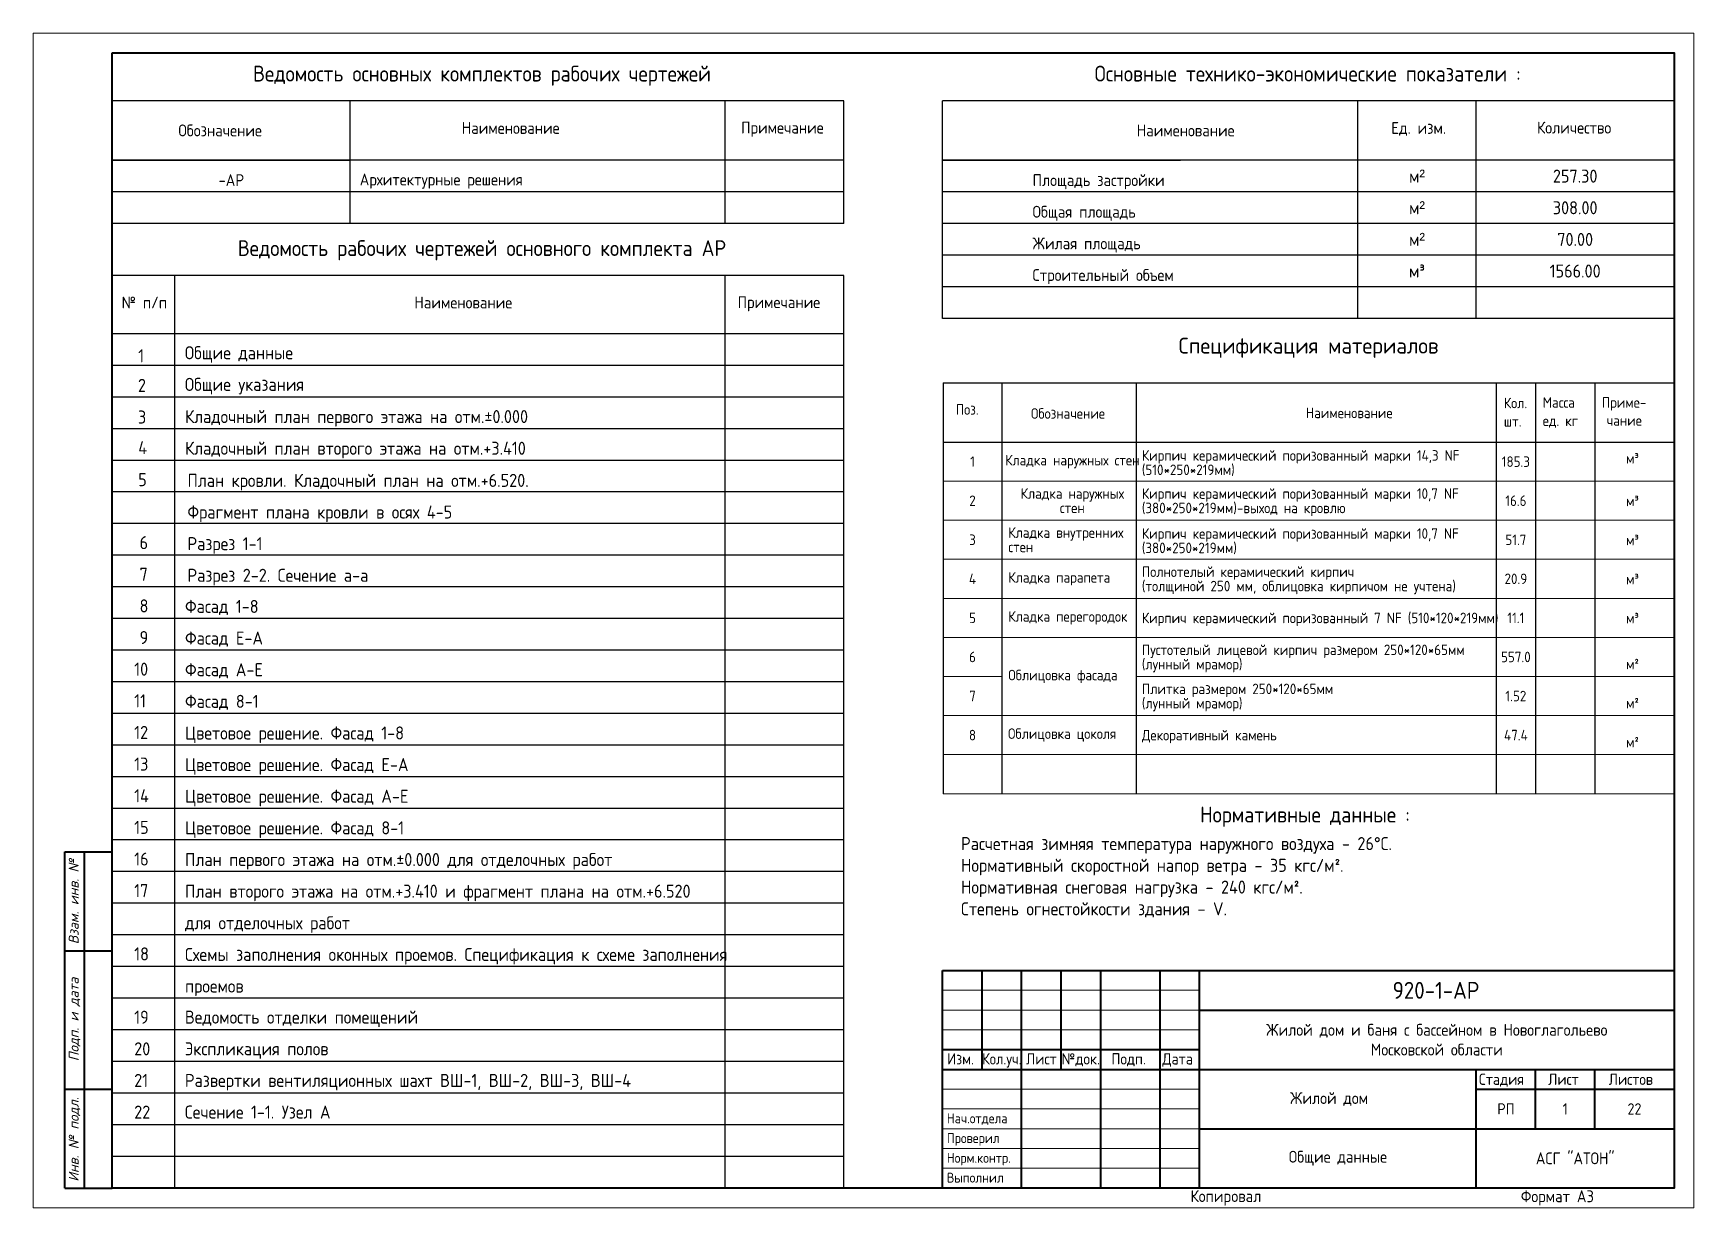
# Model space of a CAD drawing. Header units: millimetres. Extents: x 854812 to 1164625, y 589925 to 823301.
# Drawn here: x 1072554 to 1114554, y 682326 to 712026 of the extents above; entities that cross this region are included whole.
import ezdxf
from ezdxf.enums import TextEntityAlignment as Align

# ---------------------------------------------------------------- set-up
doc = ezdxf.new("R2010")
doc.units = ezdxf.units.MM
for name, color, linetype, lineweight in [('Text', 7, 'Continuous', 15), ('Рамка', 7, 'Continuous', 0), ('текст', 7, 'Continuous', 13)]:
    doc.layers.add(name, color=color, linetype=linetype, lineweight=lineweight)
doc.styles.add('arial', font='isocpeur.ttf')
doc.styles.add('GOST 2.304', font='isocpeur.ttf', dxfattribs={"width": 0.9})
doc.styles.get("Standard").update_dxf_attribs({"font": 'arial.ttf'})
doc.styles.add('Ок1', font='isocpeur.ttf', dxfattribs={"oblique": 15})
doc.styles.add('Оксана', font='arial.ttf')

# ---------------------------------------------------------------- blocks, each defined once
blk = doc.blocks.new('*U8')
at = {"color": 7, "linetype": 'Continuous', "lineweight": 40}
for p, q in [((-412, 90), (-400, 90)), ((-412, 5), (-412, 90)), ((-407, 5), (-407, 90)), ((-412, 65), (-400, 65)), ((-190, 60), (-5, 60)), ((-190, 5), (-190, 60)), ((-180, 35), (-180, 60)), ((-170, 5), (-170, 60)), ((-160, 35), (-160, 60)), ((-150, 5), (-150, 60)), ((-135, 5), (-135, 60)), ((-125, 5), (-125, 60)), ((-125, 50), (-5, 50)), ((-190, 40), (-125, 40)), ((-190, 35), (-125, 35)), ((-125, 35), (-5, 35)), ((-55, 5), (-55, 35)), ((-40, 20), (-40, 35)), ((-25, 20), (-25, 35)), ((-412, 30), (-400, 30)), ((-55, 30), (-5, 30)), ((-125, 20), (-5, 20)), ((-412, 5), (-400, 5))]:
    blk.add_line(p, q, dxfattribs=at)
at = {"color": 7, "linetype": 'Continuous', "lineweight": 20}
for p, q in [((-190, 55), (-125, 55)), ((-190, 50), (-125, 50)), ((-190, 45), (-125, 45)), ((-190, 30), (-125, 30)), ((-190, 25), (-125, 25)), ((-190, 20), (-125, 20)), ((-190, 15), (-125, 15)), ((-190, 10), (-125, 10))]:
    blk.add_line(p, q, dxfattribs=at)
at = {"color": 7, "linetype": 'Continuous', "lineweight": 0}
blk.add_lwpolyline([(-420, 297), (0, 297), (0, 0), (-420, 0)], close=True, dxfattribs=at)
at = {"color": 7, "linetype": 'Continuous', "lineweight": 40}
blk.add_lwpolyline([(-400, 292), (-5, 292), (-5, 5), (-400, 5)], close=True, dxfattribs=at)
at = {"color": 7, "style": 'Оксана', "flags": 8}
for tag, height, p in [('НАИМЕНОВАНИЕ_ОБЪЕКТА_СТРОИТЕЛЬСТВА', 2.71, (-64.88, 42.01)), ('НАИМЕНОВАНИЕ_ЧЕРТЕЖА', 2.86, (-88.9, 11.79))]:
    blk.add_attdef(tag, text='', height=height, dxfattribs=at).set_placement(p, align=Align.MIDDLE_CENTER)
at = {"color": 7, "linetype": 'Continuous', "lineweight": 20, "style": 'Оксана', "flags": 8}
blk.add_attdef('ИНВ.№ПОДЛ.', text='', height=2.5, rotation=90, dxfattribs=at).set_placement((-403.5, 17.5), align=Align.MIDDLE_CENTER)
for tag, height, p in [('НАИМЕНОВАНИЕ_СООРУЖЕНИЯ', 3.57, (-91.21, 26.62)), ('ОРГАНИЗАЦИЯ/ЛИЦЕНЗИЯ', 2.29, (-29.74, 11.97))]:
    blk.add_attdef(tag, text='', height=height, dxfattribs=at).set_placement(p, align=Align.MIDDLE_CENTER)
at = {"color": 7, "linetype": 'Continuous', "lineweight": 20, "flags": 8}
for tag, p in [('---------------------------------------------------', (-210, 5)), ('--------------------------------------------------', (-210, -2))]:
    blk.add_attdef(tag, text='', height=0.143, dxfattribs=at).set_placement(p, align=Align.TOP_LEFT)
at = {"layer": 'Text', "color": 7, "linetype": 'Continuous', "lineweight": 20, "style": 'GOST 2.304', "width": 0.9}
for s, p in [('Изм.', (-188.83, 36.23)), ('Лист', (-168.89, 36.23)), ('№док.', (-159.89, 36.23)), ('Подп.', (-147.29, 36.23)), ('Дата', (-134.42, 36.23)), ('Стадия', (-54.33, 31.07)), ('Лист', (-36.84, 31.07)), ('Листов', (-21.51, 31.07))]:
    blk.add_text(s, height=2.857, dxfattribs=at).set_placement(p)
at = {"layer": 'Text', "color": 7, "linetype": 'Continuous', "lineweight": 20, "style": 'GOST 2.304', "width": 0.833333}
blk.add_text('Кол.уч.', height=2.857, dxfattribs=at).set_placement((-180, 36.23), (-170, 36.23), align=Align.FIT)
at = {"layer": 'Text', "color": 7, "linetype": 'Continuous', "lineweight": 20, "style": 'GOST 2.304', "width": 0.9, "flags": 8}
blk.add_attdef('ОБОЗНАЧЕНИЕ_ДОКУМЕНТА', text='', height=4.29, dxfattribs=at).set_placement((-65.21, 54.98), align=Align.MIDDLE_CENTER)
at = {"layer": 'Text', "color": 7, "style": 'GOST 2.304', "width": 0.9, "flags": 8}
for tag, p in [('СТАДИЯ', (-47.5, 25)), ('ЛИСТ', (-32.5, 25)), ('ЛИСТОВ', (-15, 25))]:
    blk.add_attdef(tag, text='', height=2.86, dxfattribs=at).set_placement(p, align=Align.MIDDLE_CENTER)
at = {"layer": 'текст', "color": 7, "linetype": 'Continuous', "style": 'Ок1', "oblique": 15}
for s, p in [('Взам. инв. №', (-408.5, 66.63)), ('Подп. и дата', (-408.5, 37.05)), ('Инв. № подл.', (-408.5, 6.6))]:
    blk.add_text(s, height=2.5, rotation=90.0002, dxfattribs=at).set_placement(p)

msp = doc.modelspace()

# ---------------------------------------------------------------- linework, layer by layer
at = {"ltscale": 7}
msp.add_line((1074541.6, 708812.5), (1080572.7, 708812.5), dxfattribs=at)
at = {"lineweight": 30}
for p, q in [((1095541.6, 708812.5), (1101572.7, 708812.5)), ((1095567.4, 703186.7), (1114053.9, 703186.7)), ((1095567.4, 703186.7), (1095567.4, 692797.4)), ((1097053.9, 703186.7), (1097053.9, 692797.4)), ((1100454.2, 703186.7), (1100454.2, 692797.4)), ((1109553.9, 703186.7), (1109553.9, 692797.4)), ((1110553.9, 703186.7), (1110553.9, 692797.4)), ((1112053.9, 703186.7), (1112053.9, 692797.4)), ((1114053.9, 703186.7), (1114053.9, 692797.4)), ((1095567.4, 701686.7), (1114053.9, 701686.7))]:
    msp.add_line(p, q, dxfattribs=at)
for p, q in [((1093053.9, 708012.5), (1074553.9, 708012.5)), ((1114053.9, 708012.5), (1095553.9, 708012.5)), ((1093053.9, 707212.5), (1074553.9, 707212.5)), ((1114053.9, 707212.5), (1095553.9, 707212.5)), ((1114053.9, 706412.5), (1095553.9, 706412.5)), ((1114053.9, 705612.5), (1095553.9, 705612.5)), ((1114053.9, 704812.5), (1095553.9, 704812.5))]:
    msp.add_line(p, q)
at = {"color": 7}
for p, q in [((1093053.9, 703626.2), (1074553.9, 703626.2)), ((1093053.9, 702826.2), (1074553.9, 702826.2)), ((1093053.9, 702026.2), (1074553.9, 702026.2)), ((1093053.9, 701226.2), (1074553.9, 701226.2)), ((1093053.9, 700426.2), (1074553.9, 700426.2)), ((1093053.9, 699626.2), (1074553.9, 699626.2)), ((1093053.9, 698826.2), (1074553.9, 698826.2)), ((1093053.9, 698026.2), (1074553.9, 698026.2)), ((1093053.9, 697226.2), (1074553.9, 697226.2)), ((1093053.9, 696426.2), (1074553.9, 696426.2)), ((1093053.9, 695626.2), (1074553.9, 695626.2)), ((1093053.9, 694826.2), (1074553.9, 694826.2)), ((1093053.9, 694026.2), (1074553.9, 694026.2)), ((1093053.9, 693226.2), (1074553.9, 693226.2)), ((1093053.9, 692426.2), (1074553.9, 692426.2)), ((1093053.9, 691626.2), (1074553.9, 691626.2)), ((1093053.9, 690826.2), (1074553.9, 690826.2)), ((1093053.9, 690026.2), (1074553.9, 690026.2)), ((1093053.9, 689226.2), (1074553.9, 689226.2)), ((1093053.9, 688426.2), (1074553.9, 688426.2)), ((1093053.9, 687626.2), (1074553.9, 687626.2)), ((1093053.9, 686826.2), (1074553.9, 686826.2)), ((1093053.9, 686026.2), (1074553.9, 686026.2)), ((1093053.9, 685226.2), (1074553.9, 685226.2)), ((1093053.9, 684426.2), (1074553.9, 684426.2)), ((1093053.9, 683626.2), (1074553.9, 683626.2)), ((1093053.9, 682826.2), (1074553.9, 682826.2))]:
    msp.add_line(p, q, dxfattribs=at)
at = {"lineweight": 30}
for points in [[(1093053.9, 710312.5), (1074553.9, 710312.5)], [(1080572.7, 707212.5), (1080572.7, 710312.5)], [(1090053.9, 707212.5), (1090053.9, 710312.5)], [(1093053.9, 707212.5), (1093053.9, 710312.5)], [(1114053.9, 710312.5), (1095553.9, 710312.5)], [(1095553.9, 704812.5), (1095553.9, 710312.5)], [(1106053.9, 704812.5), (1106053.9, 710312.5)], [(1109053.9, 704812.5), (1109053.9, 710312.5)], [(1093053.9, 708812.5), (1074553.9, 708812.5)], [(1114053.9, 708812.5), (1095553.9, 708812.5)], [(1093053.9, 705899.1), (1074553.9, 705899.1)], [(1076137.2, 682826.2), (1076137.2, 705899.1)], [(1090053.9, 682826.2), (1090053.9, 705899.1)], [(1093053.9, 682826.2), (1093053.9, 705899.1)], [(1093053.9, 704426.2), (1074553.9, 704426.2)]]:
    msp.add_lwpolyline(points, dxfattribs=at)
at = {"layer": 'Рамка', "color": 0}
for p, q in [((1095567.4, 700699), (1114053.9, 700699)), ((1095567.4, 699711.3), (1114053.9, 699711.3)), ((1095567.4, 698723.6), (1114053.9, 698723.6)), ((1095567.4, 697735.9), (1114053.9, 697735.9)), ((1095567.4, 696748.2), (1114053.9, 696748.2)), ((1095567.4, 695760.5), (1097053.9, 695760.5)), ((1100454.2, 695760.5), (1114053.9, 695760.5)), ((1095567.4, 694772.8), (1114053.9, 694772.8)), ((1095567.4, 693785.1), (1114053.9, 693785.1)), ((1095567.4, 692797.4), (1114053.9, 692797.4))]:
    msp.add_line(p, q, dxfattribs=at)

# ---------------------------------------------------------------- block references
at = {"ltscale": 130}
ref = msp.add_blockref('*U8', (1114553.9, 682326.2), dxfattribs=dict(at, xscale=100, yscale=100, zscale=100))
ref.add_attrib('ОБОЗНАЧЕНИЕ_ДОКУМЕНТА', '920-1-АР', dxfattribs={"layer": 'Text', "color": 7, "linetype": 'Continuous', "lineweight": 20, "height": 428.57, "style": 'GOST 2.304', "width": 0.9}).set_placement((1108033.2, 687824.5), align=Align.MIDDLE_CENTER)
ref.add_attrib('СТАДИЯ', 'РП', dxfattribs={"layer": 'Text', "color": 7, "height": 285.71, "style": 'GOST 2.304', "width": 0.9}).set_placement((1109803.9, 684826.2), align=Align.MIDDLE_CENTER)
ref.add_attrib('ЛИСТ', '1', dxfattribs={"layer": 'Text', "color": 7, "height": 285.7, "style": 'GOST 2.304', "width": 0.9}).set_placement((1111303.9, 684826.2), align=Align.MIDDLE_CENTER)
ref.add_attrib('ЛИСТОВ', '22', dxfattribs={"layer": 'Text', "color": 7, "height": 285.71, "style": 'GOST 2.304', "width": 0.9}).set_placement((1113053.9, 684826.2), align=Align.MIDDLE_CENTER)

# ---------------------------------------------------------------- texts
at = {"style": 'GOST 2.304', "width": 0.9}
for s, p in [('м³ ', (1112841.5, 701143.1)), ('м³ ', (1112841.5, 700066.4)), ('м³ ', (1112841.5, 699078.7)), ('м³ ', (1112841.5, 698091)), ('м³ ', (1112841.5, 697103.3)), ('м² ', (1112841.5, 695942.3)), ('м² ', (1112841.5, 694954.6)), ('м² ', (1112841.5, 693966.9))]:
    msp.add_text(s, height=266.11, dxfattribs=at).set_placement(p)
at = {"style": 'GOST 2.304'}
for s, insert, char_height, width, attachment_point, line_spacing_factor in [('{\\C7;Кирпич керамический поризованный марки 14,3 NF (510*250*219мм)}', (1100594.3, 701155.3), 266.112, 8959.574, 4, 0.818182), ('1', (1096310.6, 701192.8), 266.1, 1486.514, 5, 0.818182), ('Кладка наружных стен', (1098835.3, 701192.8), 266.112, 3237.837, 5, 0.72), ('185.3', (1110053.9, 701192.8), 266.11, 1000, 5, 0.818182), ('2', (1096310.6, 700205.1), 266.1, 1486.514, 5, 0.818182), ('Кладка наружных\\Pстен', (1098835.3, 700205.1), 266.112, 3237.837, 5, 0.818182), ('{\\C7;Кирпич керамический поризованный марки 10,7 NF (380*250*219мм)-выход на кровлю}', (1100594.3, 700167.6), 266.112, 8959.574, 4, 0.818182), ('16.6', (1110053.9, 700205.1), 266.11, 1000, 5, 0.818182), ('3', (1096310.6, 699217.4), 266.1, 1486.514, 5, 0.818182), ('Кладка внутренних\\Pстен', (1097216.3, 699217.4), 266.112, 3237.837, 4, 0.818182), ('{\\C7;Кирпич керамический поризованный марки 10,7 NF (380*250*219мм)}', (1100594.3, 699179.9), 266.112, 8959.574, 4, 0.818182), ('51.7', (1110053.9, 699217.4), 266.11, 1000, 5, 0.818182), ('{\\C7;Полнотелый керамический кирпич\\P(толщиной 250 мм, облицовка кирпичом не учтена)}', (1100594.3, 698192.2), 266.112, 8959.574, 4, 0.818182), ('4', (1096310.6, 698229.7), 266.1, 1486.514, 5, 0.818182), ('Кладка парапета', (1097216.3, 698229.7), 266.112, 3237.837, 4, 0.818182), ('20.9', (1110053.9, 698229.7), 266.11, 1000, 5, 0.818182), ('5', (1096310.6, 697242), 266.1, 1486.514, 5, 0.818182), ('Кладка перегородок', (1097216.3, 697242), 266.112, 3237.837, 4, 0.818182), ('{\\C7;Кирпич керамический поризованный 7 NF (510*120*219мм)}', (1100594.3, 697204.5), 266.112, 8959.574, 4, 0.818182), ('11.1', (1110053.9, 697242), 266.11, 1000, 5, 0.818182), ('6', (1096310.6, 696254.3), 266.1, 1486.514, 5, 0.818182), ('{\\C7;Пустотелый лицевой кирпич размером 250*120*65мм\\P\\pt5.1322;\\fISOCPEUR|b0|i0|c238|p34;(\\fISOCPEUR|b0|i0|c204|p34;лунный мрамор\\fISOCPEUR|b0|i0|c238|p34;)}', (1100594.3, 696216.8), 266.112, 8959.574, 4, 0.818182), ('557.0', (1110053.9, 696254.3), 266.11, 1000, 5, 0.818182), ('Облицовка фасада', (1097216.3, 695760.5), 266.112, 3237.837, 4, 0.818182), ('\\pt5.1322;{\\C7;Плитка размером 250*120*65мм\\P\\ptz;(лунный мрамор\\fISOCPEUR|b0|i0|c238|p34;)}', (1100594.3, 695229.1), 266.112, 8959.574, 4, 0.818182), ('7', (1096310.6, 695266.6), 266.1, 1486.514, 5, 0.818182), ('1.52', (1110053.9, 695266.6), 266.11, 1000, 5, 0.818182), ('8', (1096310.6, 694278.9), 266.1, 1486.514, 5, 0.818182), ('Облицовка цоколя', (1097209.9, 694278.9), 266.112, 3244.251, 4, 0.818182), ('{\\C7;Декоративный камень }', (1100594.3, 694241.4), 266.112, 8959.574, 4, 0.818182), ('47.4', (1110053.9, 694278.9), 266.11, 1000, 5, 0.818182)]:
    msp.add_mtext(s, dxfattribs=dict(at, insert=insert, char_height=char_height, width=width, attachment_point=attachment_point, line_spacing_factor=line_spacing_factor))
at = {"layer": 'Text', "color": 7, "style": 'GOST 2.304', "width": 0.9}
for s, height, p in [('Ведомость основных комплектов рабочих чертежей', 400, (1083903.9, 710805.4)), ('Основные технико-экономические показатели : ', 400, (1104903.9, 710805.4)), ('Обозначение       ', 300, (1077883.9, 709418.4)), ('Наименование', 300, (1084630, 709480.2)), ('Примечание', 300, (1091502.9, 709488.6)), ('Наименование', 300, (1101702.6, 709418.4)), ('Ед. изм.', 300, (1107594.6, 709480.2)), ('Количество', 300, (1111527.8, 709488.6)), ('-АР', 300, (1077563.3, 708161.8)), ('Ведомость рабочих чертежей основного комплекта АР', 400, (1083903.9, 706392)), ('№ п/п', 300, (1075364.3, 705066.8)), ('Наименование', 300, (1083431.8, 705066.8)), ('Примечание', 300, (1091414.2, 705075.2)), ('Нормативные данные : ', 400, (1104834.5, 692068.7))]:
    msp.add_text(s, height=height, dxfattribs=at).set_placement(p, align=Align.CENTER)
for s, height, p in [('Архитектурные решения', 300, (1080812.1, 708176.3)), ('Площадь застройки', 300, (1097829.9, 708161.8)), ('Общая площадь', 300, (1097829.9, 707361.8)), ('Жилая площадь', 300, (1097829.9, 706561.8)), ('Строительный объем', 300, (1097829.9, 705761.8)), ('Нач.отдела', 250, (1095661.6, 684462.6)), ('Проверил', 250, (1095661.6, 683962.6)), ('Норм.контр.', 250, (1095661.6, 683462.6)), ('Выполнил', 250, (1095661.6, 682962.6))]:
    msp.add_text(s, height=height, dxfattribs=at).set_placement(p)
at = {"layer": 'Text', "style": 'GOST 2.304', "width": 0.9}
for s, height, p in [('Кол.', 266.11, (1109749.8, 702543.2)), ('Масса', 266.11, (1110732.6, 702556.8)), ('Приме-', 266.11, (1112226.6, 702556.8)), ('Поз.', 266.11, (1095888.1, 702379.8)), ('Обозначение', 266.112, (1097790, 702277.8)), ('Наименование', 266.112, (1104739.8, 702292)), ('шт.', 266.11, (1109749.8, 702079.8)), ('ед. кг', 266.11, (1110732.6, 702093.4)), ('чание', 266.11, (1112351.7, 702100.8))]:
    msp.add_text(s, height=height, dxfattribs=at).set_placement(p)
at = {"layer": 'Text', "color": 7, "attachment_point": 5, "style": 'GOST 2.304'}
for s, insert, char_height, width in [('{\\C256;м\\fArial|b0|i0|c238|p34;²}', (1107553.9, 708412.5), 330, 3000), ('{\\C256;м\\fArial|b0|i0|c238|p34;²}', (1107553.9, 707612.5), 330, 3000), ('{\\C256;м\\fArial|b0|i0|c238|p34;²}', (1107553.9, 706812.5), 330, 3000), ('{\\C256;м³}', (1107553.9, 706012.5), 330, 3000), ('{\\C0;Общие данные}', (1105553.9, 683576.2), 300, 7211.899), ('{\\C0;АСГ "АТОН"}', (1111553.9, 683576.2), 300, 5000), ('Копиpовал ', (1102720.3, 682576.2), 300, 5000), ('Формат А3', (1111104.4, 682576.2), 300, 5000)]:
    msp.add_mtext(s, dxfattribs=dict(at, insert=insert, char_height=char_height, width=width))
at = {"layer": 'Text', "color": 1, "attachment_point": 5, "style": 'GOST 2.304'}
for s, insert, char_height, width in [('{\\C256;257.30}', (1111553.9, 708412.5), 330, 5000), ('{\\C256;308.00}', (1111553.9, 707612.5), 330, 5000), ('{\\C256;70.00}', (1111553.9, 706812.5), 330, 5000), ('{\\C256;1566.00}', (1111553.9, 706012.5), 330, 5000), ('{\\C256;Жилой дом и баня с бассейном в Новоглагольево\\PМосковской области}', (1108053.9, 686576.2), 300, 12000), ('{\\C256;Жилой дом}', (1105329.1, 685076.2), 300, 6550.467)]:
    msp.add_mtext(s, dxfattribs=dict(at, insert=insert, char_height=char_height, width=width))
at = {"layer": 'Text', "ltscale": 75, "insert": (1096020.2, 691700.1), "char_height": 330, "width": 18500, "attachment_point": 1, "style": 'GOST 2.304'}
msp.add_mtext('{\\C7;Расчетная зимняя температура наружного воздуха - 26°С. \\PНормативный скоростной напор ветра - 35 кгс/м². \\PНормативная снеговая нагрузка - 240 кгс/м². \\PСтепень огнестойкости здания - V.  }', dxfattribs=at)
at = {"layer": 'Рамка', "color": 0, "style": 'arial', "width": 0.95}
msp.add_text('Спецификация материалов', height=400, dxfattribs=at).set_placement((1104810.6, 703925.7), align=Align.CENTER)
at = {"layer": 'текст', "color": 7, "style": 'GOST 2.304', "width": 0.9}
for s, p in [('1', (1075209.9, 703704.1)), ('Общие данные', (1076390.7, 703781.5)), ('2', (1075203.1, 702955.6)), ('Общие указания ', (1076390.7, 702981.5)), ('3', (1075203.1, 702155.6)), ('Кладочный план первого этажа на отм.±0.000 ', (1076394.1, 702167.2, 40302.6)), ('4', (1075211.2, 701383.6)), ('Кладочный план второго этажа на отм.+3.410 ', (1076394.1, 701367.2, 40302.6)), ('5', (1075209.9, 700572.6)), ('План кровли. Кладочный план на отм.+6.520. ', (1076455.3, 700554)), ('Фрагмент плана кровли в осях 4-5  ', (1076455.3, 699754)), ('6', (1075244, 698980.1)), ('Разрез 1-1 ', (1076455.3, 698954)), ('7', (1075244, 698180.1)), ('Разрез 2-2. Сечение а-а ', (1076455.3, 698154)), ('8', (1075244, 697380.1)), ('Фасад 1-8 ', (1076394.1, 697367.2, 40302.6)), ('9', (1075244, 696580.1)), ('Фасад Е-А ', (1076394.1, 696567.2, 40302.6)), ('10', (1075108.4, 695780.1)), ('Фасад А-Е ', (1076394.1, 695767.2, 40302.6)), ('11', (1075108.4, 694980.1)), ('Фасад 8-1 ', (1076394.1, 694967.2, 40302.6)), ('12', (1075108.4, 694180.1)), ('Цветовое решение. Фасад 1-8 ', (1076394.1, 694167.2, 40302.6)), ('13', (1075108.4, 693380.1)), ('Цветовое решение. Фасад Е-А ', (1076394.1, 693367.2, 40302.6)), ('14', (1075108.4, 692580.1)), ('Цветовое решение. Фасад А-Е ', (1076394.1, 692567.2, 40302.6)), ('15', (1075108.4, 691780.1)), ('Цветовое решение. Фасад 8-1 ', (1076394.1, 691767.2, 40302.6)), ('16', (1075108.4, 690980.1)), ('План первого этажа на отм.%%P0.000 для отделочных работ ', (1076394.1, 690967.2, 40302.6)), ('17', (1075108.4, 690180.1)), ('План второго этажа на отм.+3.410 и фрагмент плана на отм.+6.520 ', (1076394.1, 690167.2, 40302.6)), ('для отделочных работ   ', (1076394.1, 689367.2, 40302.6)), ('18', (1075108.4, 688580.1)), ('Схемы заполнения оконных проемов. Спецификация к схеме заполнения', (1076394.1, 688567.2, 40302.6)), ('проемов', (1076394.1, 687767.2, 40302.6)), ('19', (1075108.4, 686980.1)), ('20', (1075108.4, 686180.1)), ('21', (1075108.4, 685380.1)), ('22', (1075108.4, 684580.1))]:
    msp.add_text(s, height=330, dxfattribs=at).set_placement(p)
at = {"layer": 'текст', "style": 'GOST 2.304', "width": 0.9}
for s, p in [('Ведомость отделки помещений', (1076390.7, 686981.5)), ('Экспликация полов', (1076390.7, 686181.5)), ('Развертки вентиляционных шахт ВШ-1, ВШ-2, ВШ-3, ВШ-4 ', (1076390.7, 685381.5)), ('Сечение 1-1. Узел А ', (1076390.7, 684581.5))]:
    msp.add_text(s, height=330, dxfattribs=at).set_placement(p)

doc.saveas('drawing.dxf')
